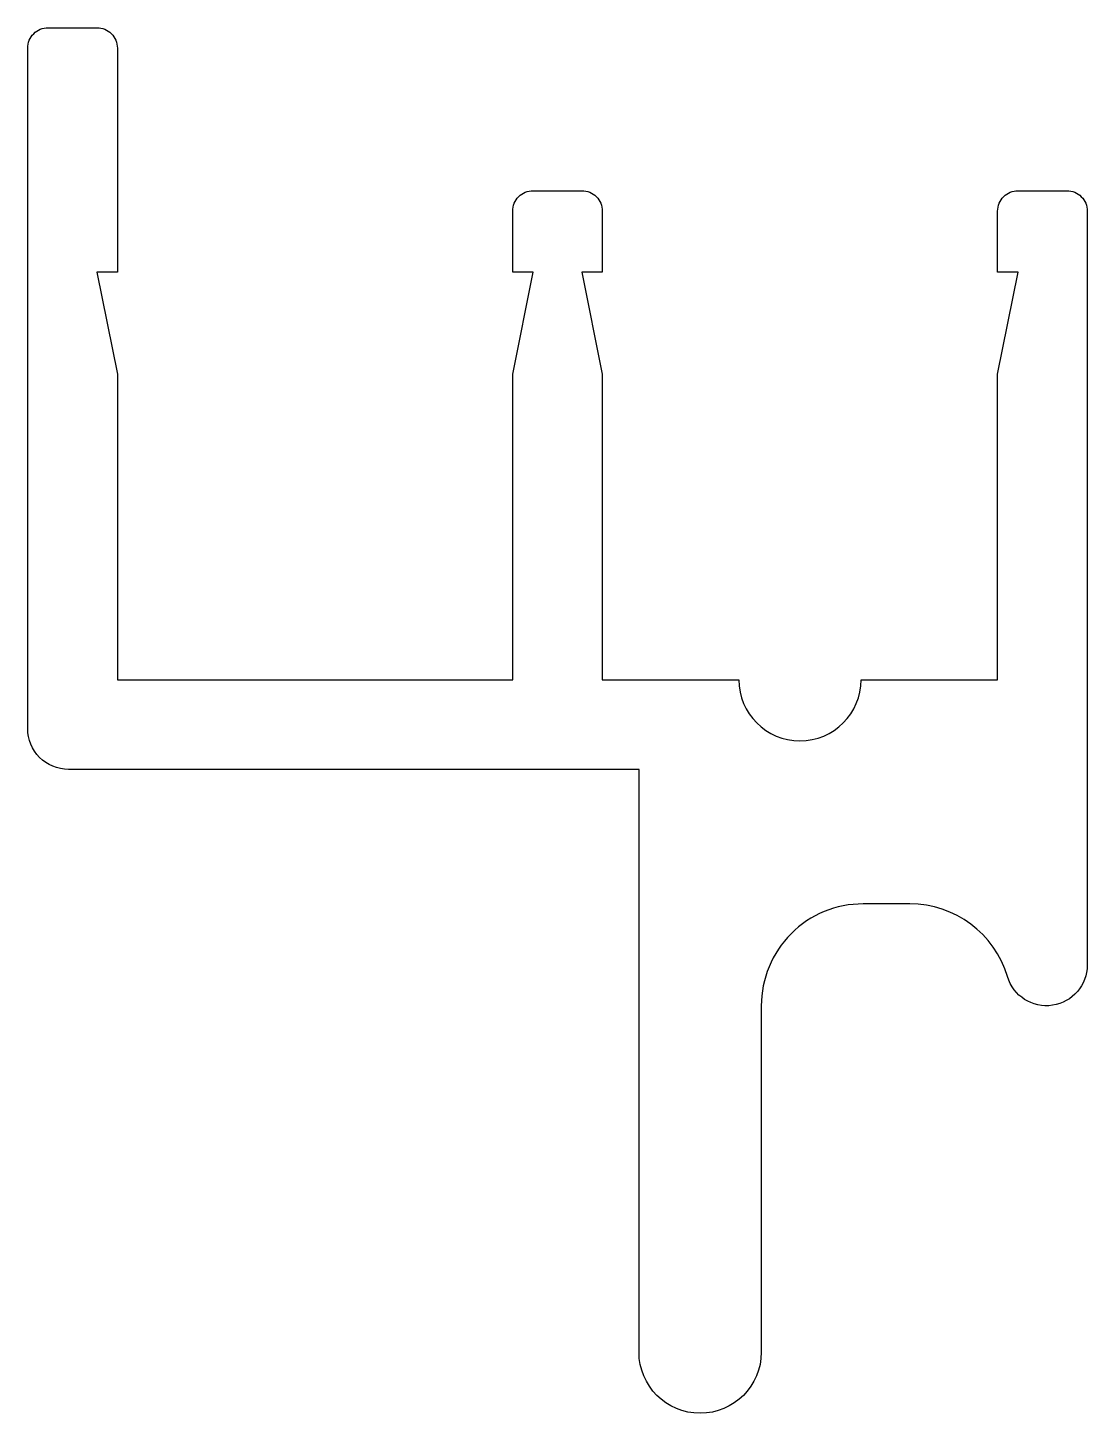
# Model space of a CAD drawing. Extents: x 251.3 to 277.3, y 237.8 to 271.8.
import ezdxf

# ---------------------------------------------------------------- set-up
doc = ezdxf.new("R2010")
doc.units = 0
doc.layers.add('ANA', color=220, linetype='CONTINUOUS')

msp = doc.modelspace()

# ---------------------------------------------------------------- linework, layer by layer
at = {"layer": 'ANA'}
msp.add_lwpolyline([(263.234, 265.843), (263.234, 267.343, -0.414214), (263.734, 267.843), (264.934, 267.843, -0.414214), (265.434, 267.343), (265.434, 265.843), (264.934, 265.843), (265.434, 263.343), (265.434, 255.843), (268.784, 255.843, 1), (271.784, 255.843), (275.134, 255.843), (275.134, 263.343), (275.634, 265.843), (275.134, 265.843), (275.134, 267.343, -0.414214), (275.634, 267.843), (276.834, 267.843, -0.414214), (277.334, 267.343), (277.334, 248.843, -0.864689), (275.376, 248.557, 0.331679), (272.98, 250.343), (271.834, 250.343, 0.414214), (269.334, 247.843), (269.334, 239.343, -1), (266.334, 239.343), (266.334, 253.643), (252.334, 253.643, -0.414214), (251.334, 254.643), (251.334, 271.343, -0.414214), (251.834, 271.843), (253.034, 271.843, -0.414214), (253.534, 271.343), (253.534, 265.843), (253.034, 265.843), (253.534, 263.343), (253.534, 255.843), (263.234, 255.843), (263.234, 263.343), (263.734, 265.843)], format="xyb", close=True, dxfattribs=at)

doc.saveas('drawing.dxf')
